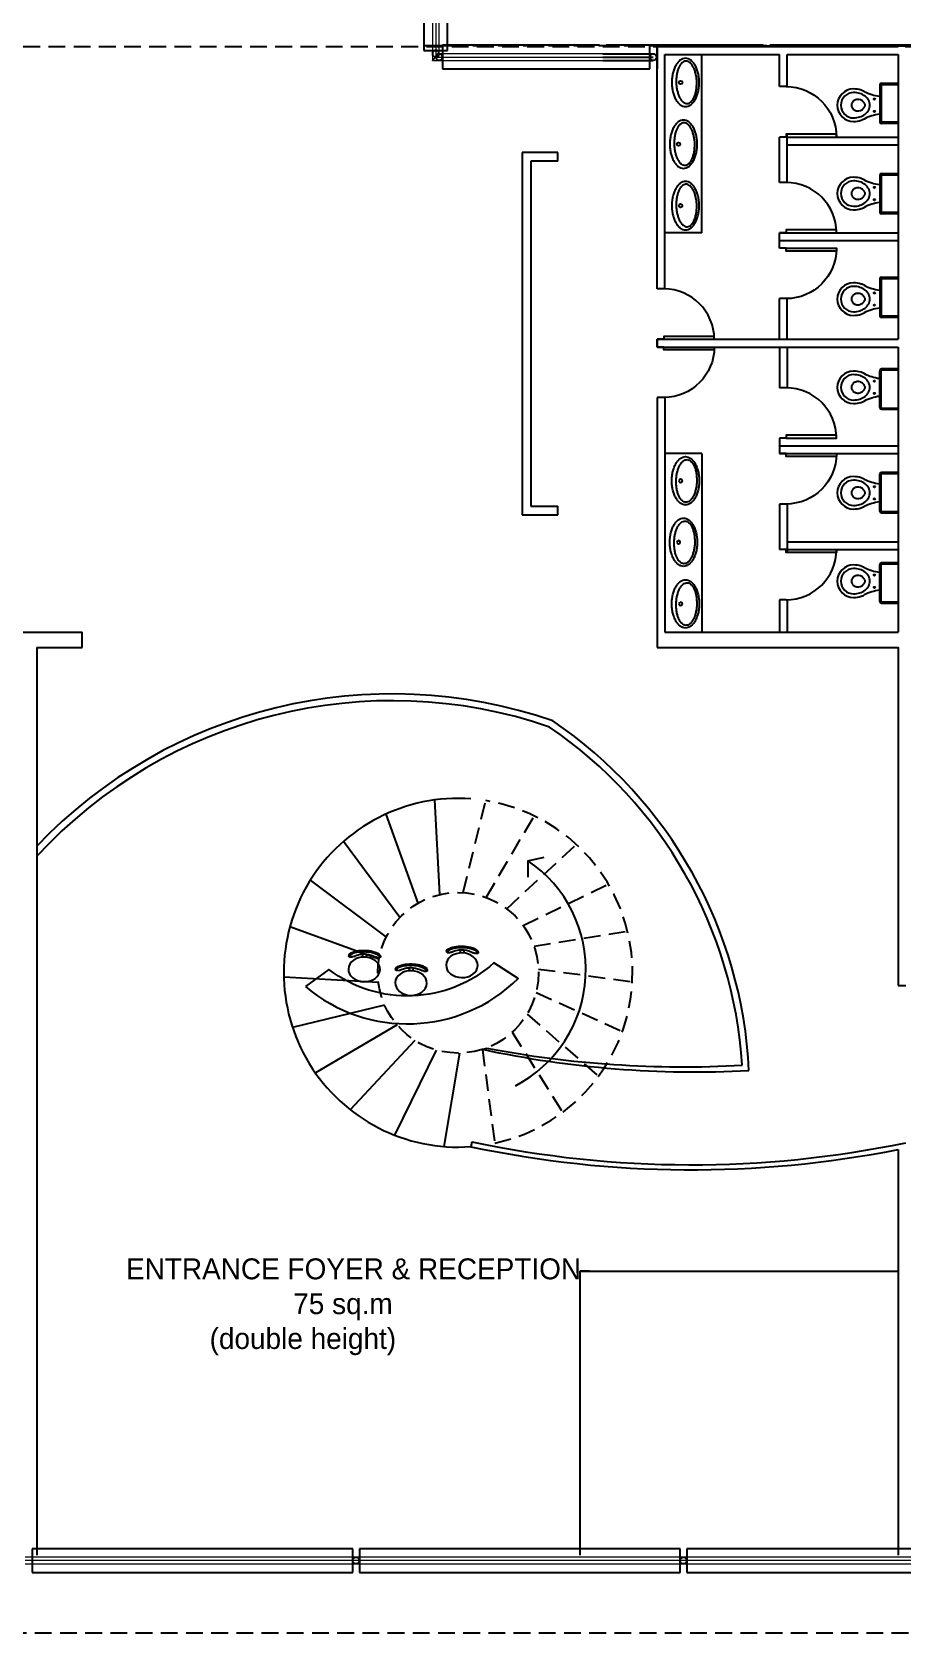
# Model space of a CAD drawing. Header units: metres. Extents: x 511.7 to 565.1, y 73.9 to 159.1.
# Drawn here: x 535.61 to 548.55, y 123.02 to 146.85 of the extents above; entities that cross this region are included whole.
import ezdxf

# ---------------------------------------------------------------- set-up
doc = ezdxf.new("R2010")
doc.units = ezdxf.units.M
doc.header["$MEASUREMENT"] = 0
doc.linetypes.add('DASHED2', pattern=[0.375, 0.25, -0.125])
doc.linetypes.add('HIDDEN', pattern=[0.375, 0.25, -0.125])
doc.layers.get('0').update_dxf_attribs({"lineweight": 25})
for name, color, linetype, lineweight in [('A-GLAZ-CWMG', 7, 'Continuous', 9), ('A-WALL', 7, 'Continuous', 9), ('walls', 255, 'Continuous', 25)]:
    doc.layers.add(name, color=color, linetype=linetype, lineweight=lineweight)
doc.layers.add('lift', color=41, linetype='Continuous')
doc.layers.add('MUEBLES', color=5, linetype='Continuous')
doc.styles.get("Standard").update_dxf_attribs({"font": 'arial.ttf'})

# ---------------------------------------------------------------- blocks, each defined once
blk = doc.blocks.new('*U8')
for p, q in [((0, 0), (0, 100)), ((750, 0), (750, 100))]:
    blk.add_line(p, q)
blk.add_lwpolyline([(0, 0), (0, -750), (43.75, -750), (43.75, 0)], close=True)
blk.add_arc((0, 0), 750, 270, 0)
blk = doc.blocks.new('A$C4801467F')
for points in [[(600, 170, 0.084597), (594, 203, 0.073538), (577, 235, 0.059122), (549, 264, 0.046991), (512, 290, 0.038418), (467, 311, 0.032863), (415, 327, 0.029585), (359, 337, 0.028068), (300, 340, 0.028068), (241, 337, 0.029585), (185, 327, 0.032863), (133, 311, 0.038418), (88, 290, 0.046991), (51, 264, 0.059122), (23, 235, 0.073538), (6, 203, 0.084597), (0, 170, 0.084597), (6, 137, 0.073538), (23, 105, 0.059122), (51, 76, 0.046991), (88, 50, 0.038418), (133, 29, 0.032863), (185, 13, 0.029585), (241, 3, 0.028068), (300, 0, 0.028068), (359, 3, 0.029585), (415, 13, 0.032863), (467, 29, 0.038418), (512, 50, 0.046991), (549, 76, 0.059122), (577, 105, 0.073538), (594, 137, 0.084597)], [(38, 151, 0.097963), (44, 126, 0.079718), (59, 103, 0.059072), (84, 81, 0.044019), (118, 63, 0.034462), (158, 48, 0.028691), (204, 37, 0.025428), (254, 32, 0.023953), (305, 30, 0.023953), (357, 34, 0.025428), (406, 43, 0.028691), (451, 56, 0.034462), (491, 73, 0.044019), (523, 93, 0.059072), (547, 116, 0.079718), (562, 140, 0.097963), (566, 165, 0.097963), (560, 190, 0.079718), (545, 213, 0.059072), (520, 235, 0.044019), (486, 253, 0.034462), (446, 268, 0.028691), (400, 279, 0.025428), (350, 284, 0.023953), (299, 286, 0.023953), (247, 282, 0.025428), (198, 273, 0.028691), (153, 260, 0.034462), (113, 243, 0.044019), (81, 223, 0.059072), (57, 200, 0.079718), (42, 176, 0.097963)]]:
    blk.add_lwpolyline(points, format="xyb", close=True)
blk.add_circle((300, 231), 21.6)
blk = doc.blocks.new('*U26')
for p, q in [((-750, 0), (-750, 100)), ((0, 0), (0, 100))]:
    blk.add_line(p, q)
blk.add_lwpolyline([(0, 0), (0, -750), (-43.75, -750), (-43.75, 0)], close=True)
blk.add_arc((0, 0), 750, 180, 270)
blk = doc.blocks.new('silla-4')
at = {"layer": 'MUEBLES', "linetype": 'ByBlock', "ltscale": 0.5}
for p, q in [((88.986, 40.918), (88.947, 40.917)), ((88.968, 41.09), (88.973, 41.09)), ((88.968, 41.074), (88.973, 41.074)), ((88.968, 41.074), (88.968, 41.074)), ((88.968, 41.074), (88.968, 41.074)), ((88.981, 41.082), (88.981, 41.082)), ((88.981, 41.082), (88.982, 41.048)), ((88.987, 40.871), (88.949, 40.87)), ((88.99, 40.741), (88.991, 40.706)), ((88.977, 40.698), (88.984, 40.698)), ((88.978, 40.714), (88.978, 40.714)), ((88.978, 40.714), (88.978, 40.714)), ((88.978, 40.714), (88.984, 40.714))]:
    blk.add_line(p, q, dxfattribs=at)
for centre, radius, start, end in [((88.973, 41.082), 0.00784, 1.5794, 91.5794), ((88.973, 41.082), 0.00784, 271.5794, 1.5794), ((88.943, 41.047), 0.0392, 332.1482, 1.5935), ((88.951, 40.74), 0.0392, 1.5794, 30.9339), ((88.984, 40.706), 0.00784, 1.5794, 88.1147), ((88.984, 40.706), 0.00784, 271.5, 1.5794)]:
    blk.add_arc(centre, radius, start, end, dxfattribs=at)
blk.add_ellipse((88.973, 40.894), major_axis=(-0.005, 0.196), ratio=0.359925, start_param=0, end_param=3.155989, dxfattribs=at)
blk.add_ellipse((89.139, 40.899), major_axis=(0.005, -0.196), ratio=0.780493, dxfattribs=at)
for points, knots in [([(88.968, 41.074), (88.965, 41.074), (88.96, 41.072), (88.947, 41.057), (88.94, 41.044), (88.92, 40.985), (88.915, 40.918), (88.926, 40.795), (88.945, 40.742), (88.969, 40.716), (88.975, 40.714), (88.978, 40.714)], [0, 0, 0, 0, 0.388453, 0.388453, 0.776906, 0.776906, 1.761796, 1.761796, 2.746687, 2.746687, 3.141593, 3.141593, 3.141593, 3.141593]), ([(88.977, 41.028), (88.953, 40.982), (88.943, 40.926), (88.952, 40.832), (88.965, 40.793), (88.985, 40.76)], [4.086072, 4.086072, 4.086072, 4.086072, 4.805728, 4.805728, 5.337853, 5.337853, 5.337853, 5.337853])]:
    blk.add_open_spline(points, degree=3, knots=knots, dxfattribs=at)
blk = doc.blocks.new('Circular Mullion - 50mm Radius-196102-_1_plinth')
at = {"layer": 'A-GLAZ-CWMG', "color": 253, "true_color": 0xaaaaaa}
for p, q in [((4310, 7075), (4310, 5134)), ((4360, 7075), (4360, 5184)), ((4410, 5234), (4410, 7075))]:
    blk.add_line(p, q, dxfattribs=at)
at = {"layer": 'A-GLAZ-CWMG', "color": 253, "true_color": 0xaaaaaa, "flags": 128}
for points in [[(4310, 5134), (4314, 5138), (4324, 5149), (4341, 5165), (4360, 5184)], [(4360, 5184), (4379, 5203), (4395, 5219), (4406, 5230), (4410, 5234)]]:
    blk.add_lwpolyline(points, dxfattribs=at)
blk = doc.blocks.new('Circular Mullion - 50mm Radius-196217-_1_plinth')
at = {"layer": 'A-GLAZ-CWMG', "lineweight": 25}
for start, end in [(0, 180), (180, 360)]:
    blk.add_arc((-50, 0), 50, start, end, dxfattribs=at)
blk = doc.blocks.new('Circular Mullion - 50mm Radius-218194-_1_plinth')
at = {"layer": 'A-GLAZ-CWMG', "lineweight": 25}
for start, end in [(360, 180), (180, 360)]:
    blk.add_arc((-50, 0), 50, start, end, dxfattribs=at)
blk = doc.blocks.new('Circular Mullion - 50mm Radius-196309-_1_plinth')
at = {"layer": 'A-GLAZ-CWMG', "color": 253, "true_color": 0xaaaaaa}
for p, q in [((4310, 5134), (6846, 5134)), ((4360, 5184), (6846, 5184)), ((6846, 5234), (4410, 5234))]:
    blk.add_line(p, q, dxfattribs=at)
at = {"layer": 'A-GLAZ-CWMG', "color": 253, "true_color": 0xaaaaaa, "flags": 128}
for points in [[(4360, 5184), (4341, 5165), (4324, 5149), (4314, 5138), (4310, 5134)], [(4410, 5234), (4406, 5230), (4395, 5219), (4379, 5203), (4360, 5184)]]:
    blk.add_lwpolyline(points, dxfattribs=at)
blk = doc.blocks.new('Circular Mullion - 50mm Radius-196095-_1_plinth')
at = {"layer": 'A-GLAZ-CWMG', "lineweight": 25}
for start, end in [(0, 180), (180, 360)]:
    blk.add_arc((0, 0), 50, start, end, dxfattribs=at)
blk = doc.blocks.new('Circular Mullion - 50mm Radius-196170-_1_plinth')
at = {"layer": 'A-GLAZ-CWMG', "color": 253, "true_color": 0xaaaaaa}
for p, q in [((3169, -17251), (-1752, -17251)), ((3169, -17301), (-1752, -17301)), ((-1752, -17351), (3169, -17351))]:
    blk.add_line(p, q, dxfattribs=at)
blk = doc.blocks.new('Circular Mullion - 50mm Radius-196178-_1_plinth')
at = {"layer": 'A-GLAZ-CWMG', "color": 253, "true_color": 0xaaaaaa}
for p, q in [((8041, -17251), (3169, -17251)), ((8041, -17301), (3169, -17301)), ((3169, -17351), (8041, -17351))]:
    blk.add_line(p, q, dxfattribs=at)
blk = doc.blocks.new('Circular Mullion - 50mm Radius-196183-_1_plinth')
at = {"layer": 'A-GLAZ-CWMG', "lineweight": 25}
for start, end in [(0, 180), (180, 360)]:
    blk.add_arc((0, 0), 50, start, end, dxfattribs=at)

msp = doc.modelspace()

# ---------------------------------------------------------------- hatches: boundary and pattern name
h = msp.add_hatch()
h.set_pattern_fill('ANGLE', color=256, scale=0.22)
h.set_pattern_definition([(0, (-147.6533, 48.98411), (0, 0.0605), [0.044, -0.0165]), (90, (-147.6533, 48.98411), (-0.0605, 4e-18), [0.044, -0.0165])])
h.paths.add_polyline_path([(561.945, 159.033), (561.495, 159.033), (561.495, 158.683), (561.945, 158.683)])
h.paths.add_polyline_path([(561.946, 154.475), (561.596, 154.475), (561.596, 154.025), (561.946, 154.025)])
h.paths.add_polyline_path([(560.151, 134.471), (559.801, 134.471), (559.801, 134.021), (560.151, 134.021), (560.151, 134.022)])
h.paths.add_polyline_path([(514.24, 124.273), (513.79, 124.273), (513.79, 123.923), (514.24, 123.923)])
h.paths.add_polyline_path([(513.946, 124.097, -1), (513.846, 124.097, -1)], flags=16)
h.paths.add_polyline_path([(514.03, 134.372), (513.794, 134.372), (513.794, 133.922), (514.03, 133.922)])
h.paths.add_polyline_path([(514.144, 134.372), (514.03, 134.372), (514.03, 133.922), (514.144, 133.922)])
h.paths.add_polyline_path([(520.178, 154.035), (519.944, 154.035), (519.944, 153.585), (520.178, 153.585)])
h.paths.add_polyline_path([(520.294, 154.035), (520.178, 154.035), (520.178, 153.585), (520.294, 153.585)])

# ---------------------------------------------------------------- linework, layer by layer
at = {"lineweight": 25, "ltscale": 0.25}
for p, q in [((541.841, 146.646), (541.454, 146.646)), ((544.91, 146.636), (548.496, 146.636)), ((545.025, 146.521), (546.729, 146.521)), ((545.575, 143.864), (545.575, 146.521)), ((546.729, 146.041), (546.729, 146.521)), ((546.844, 146.041), (546.844, 146.521)), ((546.844, 146.521), (548.496, 146.521)), ((546.729, 145.176), (546.729, 145.291)), ((546.729, 144.615), (546.729, 145.176)), ((546.844, 145.176), (546.844, 145.335)), ((546.844, 145.291), (548.496, 145.291)), ((546.844, 144.615), (546.844, 145.176)), ((546.844, 145.176), (548.496, 145.176)), ((546.729, 143.865), (548.496, 143.865)), ((546.729, 143.75), (548.496, 143.75)), ((546.729, 142.279), (546.729, 142.885)), ((546.844, 142.279), (546.844, 142.885)), ((546.729, 142.164), (546.729, 141.557)), ((546.844, 142.164), (546.844, 141.557)), ((546.729, 140.692), (548.496, 140.692)), ((545.575, 140.579), (545.575, 137.921)), ((546.729, 140.577), (548.496, 140.577)), ((546.729, 139.827), (546.729, 139.266)), ((546.844, 139.827), (546.844, 139.266)), ((546.729, 139.266), (546.729, 139.151)), ((546.844, 139.266), (546.844, 139.107)), ((546.844, 139.266), (548.496, 139.266)), ((546.844, 139.151), (548.496, 139.151)), ((546.729, 138.401), (546.729, 137.921)), ((546.844, 138.401), (546.844, 137.921)), ((530.691, 137.921), (536.351, 137.921)), ((545.025, 137.921), (548.496, 137.921)), ((545.025, 137.921), (546.729, 137.921)), ((546.844, 137.921), (548.496, 137.921)), ((535.676, 137.691), (535.676, 128.983)), ((535.676, 137.691), (536.351, 137.691)), ((535.676, 128.983), (535.676, 124.176)), ((543.757, 128.405), (543.757, 124.176)), ((543.757, 128.405), (548.496, 128.405)), ((548.496, 127.987), (548.496, 124.176))]:
    msp.add_line(p, q, dxfattribs=at)
for p, q in [((548.611, 146.638), (544.91, 146.646)), ((544.91, 143.029), (544.91, 146.636)), ((544.91, 144.828), (544.91, 146.636)), ((544.101, 146.531), (544.85, 146.531)), ((544.101, 146.481), (544.85, 146.481)), ((544.101, 146.431), (544.85, 146.431)), ((545.025, 143.448), (545.025, 146.521)), ((548.222, 146.066), (548.222, 145.517)), ((548.242, 146.066), (548.242, 145.517)), ((548.248, 146.092), (548.496, 146.092)), ((548.248, 146.072), (548.496, 146.072)), ((548.496, 145.51), (548.248, 145.51)), ((548.496, 145.491), (548.248, 145.491)), ((544.91, 144.828), (544.91, 145.291)), ((545.025, 143.029), (545.025, 145.335)), ((543.43, 145.06), (542.903, 145.06)), ((542.903, 145.06), (542.903, 139.667)), ((543.43, 144.931), (543.032, 144.931)), ((543.032, 144.931), (543.032, 139.796)), ((543.43, 144.931), (543.43, 145.06)), ((544.91, 143.029), (544.91, 144.693)), ((548.222, 144.72), (548.222, 144.171)), ((548.242, 144.72), (548.242, 144.171)), ((548.248, 144.746), (548.496, 144.746)), ((548.248, 144.726), (548.496, 144.726)), ((548.496, 144.165), (548.248, 144.165)), ((548.496, 144.145), (548.248, 144.145)), ((548.222, 143.179), (548.222, 142.631)), ((548.242, 143.179), (548.242, 142.631)), ((548.248, 143.206), (548.496, 143.206)), ((548.248, 143.186), (548.496, 143.186)), ((548.496, 142.624), (548.248, 142.624)), ((548.496, 142.604), (548.248, 142.604)), ((544.91, 142.279), (548.496, 142.279)), ((544.91, 142.279), (548.496, 142.279)), ((544.91, 142.164), (544.91, 142.279)), ((544.91, 142.279), (544.91, 142.164)), ((544.91, 142.164), (548.496, 142.164)), ((544.91, 142.164), (548.496, 142.164)), ((548.496, 141.838), (548.248, 141.838)), ((548.496, 141.818), (548.248, 141.818)), ((548.222, 141.263), (548.222, 141.812)), ((548.242, 141.263), (548.242, 141.812)), ((544.91, 141.414), (544.91, 139.291)), ((544.91, 141.414), (544.91, 137.921)), ((545.025, 141.414), (545.025, 139.107)), ((548.248, 141.256), (548.496, 141.256)), ((548.248, 141.237), (548.496, 141.237)), ((545.025, 140.994), (545.025, 137.921)), ((548.222, 139.722), (548.222, 140.271)), ((548.242, 139.722), (548.242, 140.271)), ((548.496, 140.297), (548.248, 140.297)), ((548.496, 140.278), (548.248, 140.278)), ((543.032, 139.796), (543.43, 139.796)), ((543.43, 139.667), (543.43, 139.796)), ((548.248, 139.716), (548.496, 139.716)), ((548.248, 139.696), (548.496, 139.696)), ((542.903, 139.667), (543.43, 139.667)), ((544.91, 139.151), (544.91, 137.691)), ((548.222, 138.377), (548.222, 138.925)), ((548.242, 138.377), (548.242, 138.925)), ((548.496, 138.952), (548.248, 138.952)), ((548.496, 138.932), (548.248, 138.932)), ((548.248, 138.37), (548.496, 138.37)), ((548.248, 138.35), (548.496, 138.35)), ((536.351, 137.691), (536.351, 137.921)), ((542.987, 134.516), (543.228, 134.571)), ((542.987, 134.516), (542.987, 134.27)), ((548.496, 132.661), (548.611, 132.661)), ((542.31, 131.708), (542.369, 131.728)), ((542.152, 130.332), (542.137, 130.259)), ((543.902, 128.405), (543.757, 128.405)), ((543.757, 128.305), (543.757, 128.305))]:
    msp.add_line(p, q)
at = {"color": 1}
for p, q in [((541.677, 134.013), (541.603, 135.422)), ((541.352, 133.885), (540.876, 135.212)), ((541.079, 133.669), (540.24, 134.802)), ((540.879, 133.383), (539.749, 134.226)), ((540.77, 133.052), (539.445, 133.533)), ((540.762, 132.703), (539.354, 132.782)), ((540.854, 132.367), (539.483, 132.036)), ((541.04, 132.071), (539.823, 131.359)), ((541.303, 131.842), (540.343, 130.809)), ((541.62, 131.698), (540.999, 130.432)), ((541.966, 131.652), (541.736, 130.261))]:
    msp.add_line(p, q, dxfattribs=at)
at = {"color": 1, "linetype": 'HIDDEN'}
for p, q in [((542.024, 134.042), (542.36, 135.412)), ((542.365, 133.97), (543.082, 135.185)), ((542.671, 133.802), (543.708, 134.759)), ((542.916, 133.554), (544.184, 134.17)), ((543.078, 133.245), (544.47, 133.47)), ((543.144, 132.903), (544.542, 132.716)), ((543.109, 132.556), (544.394, 131.974)), ((542.975, 132.233), (544.037, 131.306)), ((542.754, 131.964), (543.504, 130.769)), ((542.31, 131.708), (542.492, 130.31))]:
    msp.add_line(p, q, dxfattribs=at)
at = {"color": 1, "linetype": 'DASHED2', "transparency": 33554572}
for points in [[(511.682, 146.746), (511.792, 155.946), (511.73, 159.067), (561.937, 159.021), (561.918, 146.646), (541.684, 146.646), (541.684, 146.646)], [(535.102, 146.638), (561.889, 146.635), (561.774, 123.019), (535.446, 123.019)]]:
    msp.add_lwpolyline(points, dxfattribs=at)
at = {"lineweight": 25, "ltscale": 0.25}
for points in [[(544.91, 137.691), (548.496, 137.691), (548.496, 132.661)], [(548.496, 130.218), (548.496, 128.405)]]:
    msp.add_lwpolyline(points, dxfattribs=at)
for points in [[(546.276, 131.394, 0.236233), (543.355, 136.599, 0.293825), (535.676, 134.732, 0.293825)], [(546.174, 131.473, 0.231525), (543.309, 136.507, 0.297398), (535.676, 134.582)]]:
    msp.add_lwpolyline(points, format="xyb")
msp.add_lwpolyline([(539.675, 132.645, 0.388417), (542.843, 132.764), (542.481, 132.994, -0.359089), (540.024, 132.898)], format="xyb", close=True)
for centre in [(548.144, 145.856), (548.144, 145.673), (548.144, 144.54), (548.144, 144.357), (548.144, 142.97), (548.144, 142.787), (548.144, 141.656), (548.144, 141.473), (548.144, 140.085), (548.144, 139.902), (548.144, 138.769), (548.144, 138.586)]:
    msp.add_circle(centre, 0.0098)
at = {"color": 1, "linetype": 'HIDDEN'}
msp.add_circle((541.949, 132.849), 1.196, dxfattribs=at)
for centre, radius, start, end in [((547.833, 145.764), 0.242, 90, 270), ((547.833, 145.764), 0.189, 90, 270), ((547.833, 145.646), 0.36, 72.0138, 90), ((547.833, 145.646), 0.307, 72.0138, 90), ((547.852, 145.704), 0.247, 51.9112, 72.0138), ((547.852, 145.704), 0.299, 62.4348, 72.0138), ((548.292, 146.549), 0.653, 242.4348, 263.8196), ((547.881, 145.741), 0.2, 27.8555, 51.9112), ((548.248, 146.066), 0.0261, 90, 180), ((548.248, 146.066), 0.00653, 90, 180), ((547.873, 145.764), 0.0728, 167.4263, 180), ((547.873, 145.764), 0.0728, 180, 192.5737), ((547.877, 145.764), 0.0767, 155.1777, 167.4263), ((547.877, 145.765), 0.0767, 192.5737, 204.8223), ((547.883, 145.761), 0.0838, 143.1382, 155.1777), ((547.883, 145.768), 0.0838, 204.8223, 216.8618), ((547.885, 145.759), 0.0863, 131.2726, 143.1382), ((547.885, 145.77), 0.0863, 216.8618, 228.7274), ((547.894, 145.749), 0.0995, 120.7501, 131.2726), ((547.894, 145.78), 0.0995, 228.7274, 239.2499), ((547.894, 145.749), 0.0999, 110.2468, 120.7501), ((547.894, 145.78), 0.0999, 239.2499, 249.7532), ((547.898, 145.74), 0.11, 100.0382, 110.2468), ((547.898, 145.789), 0.11, 249.7532, 259.9618), ((547.898, 145.736), 0.114, 90, 100.0382), ((547.898, 145.793), 0.114, 259.9618, 270), ((547.898, 145.732), 0.118, 79.9618, 90), ((547.898, 145.797), 0.118, 270, 280.0382), ((547.902, 145.751), 0.0984, 68.9846, 79.9618), ((547.902, 145.778), 0.0984, 280.0382, 291.0154), ((547.852, 145.825), 0.247, 287.9862, 308.0888), ((547.887, 145.713), 0.139, 59.2499, 68.9846), ((547.887, 145.816), 0.139, 291.0154, 300.7501), ((547.937, 145.796), 0.042, 41.4694, 59.2499), ((547.937, 145.733), 0.042, 300.7501, 318.5306), ((547.687, 145.575), 0.376, 40.0525, 41.4694), ((547.687, 145.954), 0.376, 318.5306, 319.9475), ((547.077, 145.062), 1.173, 39.2504, 40.0525), ((547.077, 146.467), 1.173, 319.9475, 320.7496), ((547.601, 145.491), 0.496, 37.7301, 39.2504), ((547.601, 146.038), 0.496, 320.7496, 322.2699), ((548.292, 144.98), 0.653, 96.1804, 117.5652), ((547.608, 145.496), 0.487, 36.1964, 37.7301), ((547.608, 146.033), 0.487, 322.2699, 323.8036), ((547.975, 145.764), 0.0324, 360, 36.1964), ((547.975, 145.764), 0.0324, 323.8036, 0), ((547.881, 145.788), 0.2, 308.0888, 332.1445), ((547.925, 145.764), 0.15, 360, 27.8555), ((547.925, 145.764), 0.15, 332.1445, 0), ((547.833, 145.883), 0.307, 270, 287.9862), ((547.833, 145.883), 0.36, 270, 287.9862), ((547.852, 145.825), 0.299, 287.9862, 297.5652), ((548.248, 145.517), 0.0261, 180, 270), ((548.248, 145.517), 0.00653, 180, 270), ((547.833, 144.449), 0.242, 90, 270), ((547.833, 144.331), 0.36, 72.0138, 90), ((548.248, 144.72), 0.0261, 90, 180), ((548.248, 144.72), 0.00653, 90, 180), ((547.833, 144.449), 0.189, 90, 270), ((547.873, 144.449), 0.0728, 167.4263, 180), ((547.873, 144.449), 0.0728, 180, 192.5737), ((547.877, 144.448), 0.0767, 155.1777, 167.4263), ((547.883, 144.445), 0.0838, 143.1382, 155.1777), ((547.885, 144.444), 0.0863, 131.2726, 143.1382), ((547.894, 144.434), 0.0995, 120.7501, 131.2726), ((547.833, 144.331), 0.307, 72.0138, 90), ((547.894, 144.433), 0.0999, 110.2468, 120.7501), ((547.898, 144.424), 0.11, 100.0382, 110.2468), ((547.898, 144.42), 0.114, 90, 100.0382), ((547.898, 144.416), 0.118, 79.9618, 90), ((547.902, 144.435), 0.0984, 68.9846, 79.9618), ((547.852, 144.389), 0.247, 51.9112, 72.0138), ((547.887, 144.397), 0.139, 59.2499, 68.9846), ((547.852, 144.389), 0.299, 62.4348, 72.0138), ((547.937, 144.481), 0.042, 41.4694, 59.2499), ((547.687, 144.259), 0.376, 40.0525, 41.4694), ((547.077, 143.747), 1.173, 39.2504, 40.0525), ((547.601, 144.175), 0.496, 37.7301, 39.2504), ((548.292, 145.233), 0.653, 242.4348, 263.8196), ((547.608, 144.18), 0.487, 36.1964, 37.7301), ((547.975, 144.449), 0.0324, 360, 36.1964), ((547.975, 144.449), 0.0324, 323.8036, 0), ((547.881, 144.425), 0.2, 27.8555, 51.9112), ((547.925, 144.449), 0.15, 360, 27.8555), ((547.925, 144.449), 0.15, 332.1445, 0), ((547.877, 144.45), 0.0767, 192.5737, 204.8223), ((547.883, 144.453), 0.0838, 204.8223, 216.8618), ((547.885, 144.454), 0.0863, 216.8618, 228.7274), ((547.894, 144.464), 0.0995, 228.7274, 239.2499), ((547.833, 144.567), 0.307, 270, 287.9862), ((547.833, 144.567), 0.36, 270, 287.9862), ((547.894, 144.464), 0.0999, 239.2499, 249.7532), ((547.898, 144.474), 0.11, 249.7532, 259.9618), ((547.898, 144.477), 0.114, 259.9618, 270), ((547.898, 144.481), 0.118, 270, 280.0382), ((547.902, 144.463), 0.0984, 280.0382, 291.0154), ((547.852, 144.509), 0.247, 287.9862, 308.0888), ((547.887, 144.501), 0.139, 291.0154, 300.7501), ((547.852, 144.509), 0.299, 287.9862, 297.5652), ((547.937, 144.417), 0.042, 300.7501, 318.5306), ((547.687, 144.638), 0.376, 318.5306, 319.9475), ((547.077, 145.151), 1.173, 319.9475, 320.7496), ((547.601, 144.723), 0.496, 320.7496, 322.2699), ((548.292, 143.665), 0.653, 96.1804, 117.5652), ((547.608, 144.717), 0.487, 322.2699, 323.8036), ((547.881, 144.472), 0.2, 308.0888, 332.1445), ((548.248, 144.171), 0.0261, 180, 270), ((548.248, 144.171), 0.00653, 180, 270), ((547.833, 142.878), 0.242, 90, 270), ((547.833, 142.878), 0.189, 90, 270), ((547.833, 142.76), 0.36, 72.0138, 90), ((547.833, 142.76), 0.307, 72.0138, 90), ((547.852, 142.818), 0.247, 51.9112, 72.0138), ((547.852, 142.818), 0.299, 62.4348, 72.0138), ((548.292, 143.662), 0.653, 242.4348, 263.8196), ((547.881, 142.855), 0.2, 27.8555, 51.9112), ((548.248, 143.179), 0.0261, 90, 180), ((548.248, 143.179), 0.00653, 90, 180), ((547.873, 142.878), 0.0728, 167.4263, 180), ((547.873, 142.878), 0.0728, 180, 192.5737), ((547.877, 142.877), 0.0767, 155.1777, 167.4263), ((547.877, 142.879), 0.0767, 192.5737, 204.8223), ((547.883, 142.874), 0.0838, 143.1382, 155.1777), ((547.883, 142.882), 0.0838, 204.8223, 216.8618), ((547.885, 142.873), 0.0863, 131.2726, 143.1382), ((547.885, 142.883), 0.0863, 216.8618, 228.7274), ((547.894, 142.863), 0.0995, 120.7501, 131.2726), ((547.894, 142.893), 0.0995, 228.7274, 239.2499), ((547.894, 142.863), 0.0999, 110.2468, 120.7501), ((547.894, 142.894), 0.0999, 239.2499, 249.7532), ((547.898, 142.853), 0.11, 100.0382, 110.2468), ((547.898, 142.903), 0.11, 249.7532, 259.9618), ((547.898, 142.85), 0.114, 90, 100.0382), ((547.898, 142.907), 0.114, 259.9618, 270), ((547.898, 142.845), 0.118, 79.9618, 90), ((547.898, 142.911), 0.118, 270, 280.0382), ((547.902, 142.864), 0.0984, 68.9846, 79.9618), ((547.902, 142.892), 0.0984, 280.0382, 291.0154), ((547.887, 142.826), 0.139, 59.2499, 68.9846), ((547.887, 142.93), 0.139, 291.0154, 300.7501), ((547.937, 142.91), 0.042, 41.4694, 59.2499), ((547.937, 142.846), 0.042, 300.7501, 318.5306), ((547.687, 142.689), 0.376, 40.0525, 41.4694), ((547.687, 143.067), 0.376, 318.5306, 319.9475), ((547.077, 142.176), 1.173, 39.2504, 40.0525), ((547.077, 143.58), 1.173, 319.9475, 320.7496), ((547.601, 142.604), 0.496, 37.7301, 39.2504), ((547.601, 143.152), 0.496, 320.7496, 322.2699), ((547.608, 142.61), 0.487, 36.1964, 37.7301), ((547.608, 143.147), 0.487, 322.2699, 323.8036), ((547.975, 142.878), 0.0324, 360, 36.1964), ((547.975, 142.878), 0.0324, 323.8036, 0), ((547.881, 142.902), 0.2, 308.0888, 332.1445), ((547.925, 142.878), 0.15, 360, 27.8555), ((547.925, 142.878), 0.15, 332.1445, 0), ((547.833, 142.996), 0.307, 270, 287.9862), ((547.833, 142.996), 0.36, 270, 287.9862), ((547.852, 142.938), 0.247, 287.9862, 308.0888), ((547.852, 142.938), 0.299, 287.9862, 297.5652), ((548.292, 142.094), 0.653, 96.1804, 117.5652), ((548.248, 142.631), 0.0261, 180, 270), ((548.248, 142.631), 0.00653, 180, 270), ((548.248, 141.812), 0.0261, 90, 180), ((548.248, 141.812), 0.00653, 90, 180), ((547.833, 141.564), 0.242, 90, 270), ((547.833, 141.564), 0.189, 90, 270), ((547.873, 141.564), 0.0728, 167.4263, 180), ((547.877, 141.563), 0.0767, 155.1777, 167.4263), ((547.883, 141.56), 0.0838, 143.1382, 155.1777), ((547.885, 141.559), 0.0863, 131.2726, 143.1382), ((547.894, 141.549), 0.0995, 120.7501, 131.2726), ((547.833, 141.446), 0.36, 72.0138, 90), ((547.833, 141.446), 0.307, 72.0138, 90), ((547.894, 141.549), 0.0999, 110.2468, 120.7501), ((547.898, 141.539), 0.11, 100.0382, 110.2468), ((547.898, 141.536), 0.114, 90, 100.0382), ((547.898, 141.532), 0.118, 79.9618, 90), ((547.902, 141.55), 0.0984, 68.9846, 79.9618), ((547.852, 141.504), 0.247, 51.9112, 72.0138), ((547.887, 141.512), 0.139, 59.2499, 68.9846), ((547.852, 141.504), 0.299, 62.4348, 72.0138), ((547.937, 141.596), 0.042, 41.4694, 59.2499), ((547.687, 141.375), 0.376, 40.0525, 41.4694), ((547.077, 140.862), 1.173, 39.2504, 40.0525), ((547.601, 141.291), 0.496, 37.7301, 39.2504), ((548.292, 142.348), 0.653, 242.4348, 263.8196), ((547.608, 141.296), 0.487, 36.1964, 37.7301), ((547.975, 141.564), 0.0324, 360, 36.1964), ((547.881, 141.541), 0.2, 27.8555, 51.9112), ((547.925, 141.564), 0.15, 360, 27.8555), ((547.873, 141.564), 0.0728, 180, 192.5737), ((547.877, 141.565), 0.0767, 192.5737, 204.8223), ((547.883, 141.568), 0.0838, 204.8223, 216.8618), ((547.885, 141.57), 0.0863, 216.8618, 228.7274), ((547.894, 141.579), 0.0995, 228.7274, 239.2499), ((547.833, 141.682), 0.307, 270, 287.9862), ((547.833, 141.682), 0.36, 270, 287.9862), ((547.894, 141.58), 0.0999, 239.2499, 249.7532), ((547.898, 141.589), 0.11, 249.7532, 259.9618), ((547.898, 141.593), 0.114, 259.9618, 270), ((547.898, 141.597), 0.118, 270, 280.0382), ((547.902, 141.578), 0.0984, 280.0382, 291.0154), ((547.852, 141.624), 0.247, 287.9862, 308.0888), ((547.887, 141.616), 0.139, 291.0154, 300.7501), ((547.852, 141.624), 0.299, 287.9862, 297.5652), ((547.937, 141.533), 0.042, 300.7501, 318.5306), ((547.687, 141.754), 0.376, 318.5306, 319.9475), ((547.077, 142.266), 1.173, 319.9475, 320.7496), ((547.601, 141.838), 0.496, 320.7496, 322.2699), ((548.292, 140.78), 0.653, 96.1804, 117.5652), ((547.608, 141.833), 0.487, 322.2699, 323.8036), ((547.975, 141.564), 0.0324, 323.8036, 0), ((547.881, 141.588), 0.2, 308.0888, 332.1445), ((547.925, 141.564), 0.15, 332.1445, 0), ((548.248, 141.263), 0.0261, 180, 270), ((548.248, 141.263), 0.00653, 180, 270), ((547.833, 139.994), 0.242, 90, 270), ((547.833, 139.994), 0.189, 90, 270), ((547.833, 139.875), 0.36, 72.0138, 90), ((547.833, 139.875), 0.307, 72.0138, 90), ((547.852, 139.933), 0.247, 51.9112, 72.0138), ((547.852, 139.933), 0.299, 62.4348, 72.0138), ((548.292, 140.778), 0.653, 242.4348, 263.8196), ((548.248, 140.271), 0.0261, 90, 180), ((548.248, 140.271), 0.00653, 90, 180), ((547.873, 139.994), 0.0728, 167.4263, 180), ((547.873, 139.994), 0.0728, 180, 192.5737), ((547.877, 139.993), 0.0767, 155.1777, 167.4263), ((547.877, 139.994), 0.0767, 192.5737, 204.8223), ((547.883, 139.99), 0.0838, 143.1382, 155.1777), ((547.883, 139.997), 0.0838, 204.8223, 216.8618), ((547.885, 139.988), 0.0863, 131.2726, 143.1382), ((547.885, 139.999), 0.0863, 216.8618, 228.7274), ((547.894, 139.978), 0.0995, 120.7501, 131.2726), ((547.894, 140.009), 0.0995, 228.7274, 239.2499), ((547.894, 139.978), 0.0999, 110.2468, 120.7501), ((547.894, 140.009), 0.0999, 239.2499, 249.7532), ((547.898, 139.969), 0.11, 100.0382, 110.2468), ((547.898, 140.018), 0.11, 249.7532, 259.9618), ((547.898, 139.965), 0.114, 90, 100.0382), ((547.898, 140.022), 0.114, 259.9618, 270), ((547.898, 139.961), 0.118, 79.9618, 90), ((547.898, 140.026), 0.118, 270, 280.0382), ((547.902, 139.98), 0.0984, 68.9846, 79.9618), ((547.902, 140.007), 0.0984, 280.0382, 291.0154), ((547.887, 139.942), 0.139, 59.2499, 68.9846), ((547.887, 140.045), 0.139, 291.0154, 300.7501), ((547.937, 140.025), 0.042, 41.4694, 59.2499), ((547.937, 139.962), 0.042, 300.7501, 318.5306), ((547.687, 139.804), 0.376, 40.0525, 41.4694), ((547.687, 140.183), 0.376, 318.5306, 319.9475), ((547.077, 139.291), 1.173, 39.2504, 40.0525), ((547.077, 140.696), 1.173, 319.9475, 320.7496), ((547.601, 139.72), 0.496, 37.7301, 39.2504), ((547.601, 140.267), 0.496, 320.7496, 322.2699), ((547.608, 139.725), 0.487, 36.1964, 37.7301), ((547.608, 140.262), 0.487, 322.2699, 323.8036), ((547.975, 139.994), 0.0324, 360, 36.1964), ((547.975, 139.994), 0.0324, 323.8036, 0), ((547.881, 139.97), 0.2, 27.8555, 51.9112), ((547.881, 140.017), 0.2, 308.0888, 332.1445), ((547.925, 139.994), 0.15, 360, 27.8555), ((547.925, 139.994), 0.15, 332.1445, 0), ((547.833, 140.112), 0.307, 270, 287.9862), ((547.833, 140.112), 0.36, 270, 287.9862), ((547.852, 140.054), 0.247, 287.9862, 308.0888), ((547.852, 140.054), 0.299, 287.9862, 297.5652), ((548.292, 139.209), 0.653, 96.1804, 117.5652), ((548.248, 139.722), 0.0261, 180, 270), ((548.248, 139.722), 0.00653, 180, 270), ((547.833, 138.678), 0.242, 90, 270), ((547.833, 138.678), 0.189, 90, 270), ((547.883, 138.674), 0.0838, 143.1382, 155.1777), ((547.885, 138.673), 0.0863, 131.2726, 143.1382), ((547.894, 138.663), 0.0995, 120.7501, 131.2726), ((547.833, 138.56), 0.36, 72.0138, 90), ((547.833, 138.56), 0.307, 72.0138, 90), ((547.894, 138.662), 0.0999, 110.2468, 120.7501), ((547.898, 138.653), 0.11, 100.0382, 110.2468), ((547.898, 138.649), 0.114, 90, 100.0382), ((547.898, 138.645), 0.118, 79.9618, 90), ((547.902, 138.664), 0.0984, 68.9846, 79.9618), ((547.852, 138.618), 0.247, 51.9112, 72.0138), ((547.887, 138.626), 0.139, 59.2499, 68.9846), ((547.852, 138.618), 0.299, 62.4348, 72.0138), ((547.937, 138.71), 0.042, 41.4694, 59.2499), ((547.687, 138.488), 0.376, 40.0525, 41.4694), ((547.077, 137.976), 1.173, 39.2504, 40.0525), ((548.292, 139.462), 0.653, 242.4348, 263.8196), ((547.881, 138.654), 0.2, 27.8555, 51.9112), ((547.925, 138.678), 0.15, 360, 27.8555), ((548.248, 138.925), 0.0261, 90, 180), ((548.248, 138.925), 0.00653, 90, 180), ((547.873, 138.678), 0.0728, 167.4263, 180), ((547.873, 138.678), 0.0728, 180, 192.5737), ((547.877, 138.677), 0.0767, 155.1777, 167.4263), ((547.877, 138.679), 0.0767, 192.5737, 204.8223), ((547.883, 138.682), 0.0838, 204.8223, 216.8618), ((547.885, 138.683), 0.0863, 216.8618, 228.7274), ((547.894, 138.693), 0.0995, 228.7274, 239.2499), ((547.833, 138.796), 0.307, 270, 287.9862), ((547.894, 138.693), 0.0999, 239.2499, 249.7532), ((547.898, 138.703), 0.11, 249.7532, 259.9618), ((547.898, 138.706), 0.114, 259.9618, 270), ((547.898, 138.711), 0.118, 270, 280.0382), ((547.902, 138.692), 0.0984, 280.0382, 291.0154), ((547.852, 138.738), 0.247, 287.9862, 308.0888), ((547.887, 138.73), 0.139, 291.0154, 300.7501), ((547.937, 138.646), 0.042, 300.7501, 318.5306), ((547.687, 138.867), 0.376, 318.5306, 319.9475), ((547.077, 139.38), 1.173, 319.9475, 320.7496), ((547.601, 138.404), 0.496, 37.7301, 39.2504), ((547.601, 138.952), 0.496, 320.7496, 322.2699), ((548.292, 137.894), 0.653, 96.1804, 117.5652), ((547.608, 138.409), 0.487, 36.1964, 37.7301), ((547.608, 138.946), 0.487, 322.2699, 323.8036), ((547.975, 138.678), 0.0324, 360, 36.1964), ((547.975, 138.678), 0.0324, 323.8036, 0), ((547.881, 138.701), 0.2, 308.0888, 332.1445), ((547.925, 138.678), 0.15, 332.1445, 0), ((547.833, 138.796), 0.36, 270, 287.9862), ((547.852, 138.738), 0.299, 287.9862, 297.5652), ((548.248, 138.377), 0.0261, 180, 270), ((548.248, 138.377), 0.00653, 180, 270), ((541.894, 132.896), 1.955, 297.625, 55.9911), ((545.466, 146.33), 14.958, 257.823, 273.1073), ((545.306, 147.012), 15.564, 259.1209, 273.1967), ((545.417, 145.723), 15.808, 258.022, 281.228), ((545.417, 145.723), 15.733, 258.022, 281.7096)]:
    msp.add_arc(centre, radius, start, end)
at = {"color": 1}
msp.add_arc((541.949, 132.849), 2.596, 85.861, 274.1429, dxfattribs=at)
at = {"color": 1, "linetype": 'HIDDEN'}
msp.add_arc((541.949, 132.849), 2.596, 282.1031, 80.8955, dxfattribs=at)
at = {"layer": 'A-WALL', "lineweight": 25}
for p, q in [((541.439, 148.322), (541.439, 146.581)), ((541.791, 146.581), (541.791, 148.322)), ((544.051, 146.657), (541.715, 146.657)), ((541.715, 146.657), (541.715, 146.305)), ((546.487, 146.657), (544.151, 146.657)), ((544.801, 146.305), (544.801, 146.657)), ((544.91, 146.657), (544.91, 146.305)), ((548.923, 146.657), (546.587, 146.657)), ((541.439, 146.581), (541.791, 146.581)), ((541.715, 146.305), (544.801, 146.305)), ((540.379, 124.273), (535.607, 124.273)), ((535.607, 124.273), (535.607, 123.921)), ((540.379, 123.921), (540.379, 124.273)), ((545.25, 124.273), (540.479, 124.273)), ((540.479, 124.273), (540.479, 123.921)), ((545.25, 123.921), (545.25, 124.273)), ((550.122, 124.273), (545.35, 124.273)), ((545.35, 124.273), (545.35, 123.921)), ((535.607, 123.921), (540.379, 123.921)), ((540.479, 123.921), (545.25, 123.921)), ((545.35, 123.921), (550.122, 123.921))]:
    msp.add_line(p, q, dxfattribs=at)
at = {"layer": 'walls', "lineweight": 25, "ltscale": 0.25}
for p, q in [((548.496, 146.521), (548.496, 142.279)), ((546.729, 143.635), (546.729, 143.865)), ((548.496, 142.705), (548.496, 142.279)), ((548.496, 142.164), (548.496, 137.921)), ((546.729, 140.807), (546.729, 140.577)), ((548.496, 137.691), (548.496, 133.645)), ((548.496, 134.092), (548.496, 133.645)), ((548.496, 130.218), (548.496, 128.405)), ((548.496, 128.405), (548.496, 127.987))]:
    msp.add_line(p, q, dxfattribs=at)
at = {"layer": 'walls', "lineweight": 25}
for p, q in [((545.575, 143.864), (545.025, 143.864)), ((545.575, 140.579), (545.025, 140.579))]:
    msp.add_line(p, q, dxfattribs=at)

# ---------------------------------------------------------------- block references
for name, p, xscale, yscale, zscale, rotation in [('A$C4801467F', (545.536, 145.743), 0.0011999999999716799, 0.0011999999999716799, 0.0011999999999716799, 90), ('A$C4801467F', (545.506, 144.824), 0.0011999999999716799, 0.0011999999999716799, 0.0011999999999716799, 90), ('A$C4801467F', (545.536, 143.909), 0.0011999999999716799, 0.0011999999999716799, 0.0011999999999716799, 90), ('*U8', (545.01, 142.279), 0.001, 0.001, 0.001, 90), ('*U8', (545.01, 142.164), -0.001, 0.001, 0.001, 90), ('A$C4801467F', (545.536, 140.533), -0.0011999999999716799, 0.0011999999999716799, 0.0011999999999716799, 90), ('A$C4801467F', (545.506, 139.618), -0.0011999999999716799, 0.0011999999999716799, 0.0011999999999716799, 90), ('A$C4801467F', (545.536, 138.7), -0.0011999999999716799, 0.0011999999999716799, 0.0011999999999716799, 90), ('silla-4', (591.083, 239.927), -1.2000000000000002, 1.2000000000000002, 1.2000000000000002, 90.00000000083374), ('silla-4', (589.629, 239.865), -1.2000000000000002, 1.2000000000000002, 1.2000000000000002, 90.00000000083374), ('silla-4', (590.326, 239.662), -1.2000000000000002, 1.2000000000000002, 1.2000000000000002, 90.00000000083374)]:
    msp.add_blockref(name, p, dxfattribs=dict(xscale=xscale, yscale=yscale, zscale=zscale, rotation=rotation))
at = {"layer": 'A-GLAZ-CWMG', "color": 253, "true_color": 0xaaaaaa, "xscale": 0.001, "yscale": 0.001, "zscale": 0.001}
for name, p in [('Circular Mullion - 50mm Radius-196102-_1_plinth', (537.255, 141.297)), ('Circular Mullion - 50mm Radius-196309-_1_plinth', (537.255, 141.297)), ('Circular Mullion - 50mm Radius-196170-_1_plinth', (537.259, 141.398)), ('Circular Mullion - 50mm Radius-196178-_1_plinth', (537.259, 141.398)), ('Circular Mullion - 50mm Radius-196178-_1_plinth', (542.131, 141.398))]:
    msp.add_blockref(name, p, dxfattribs=at)
at = {"layer": 'A-GLAZ-CWMG', "xscale": 0.001, "yscale": 0.001, "zscale": 0.001, "rotation": 269.9999999999999}
msp.add_blockref('Circular Mullion - 50mm Radius-218194-_1_plinth', (541.615, 146.481), dxfattribs=at)
at = {"layer": 'A-GLAZ-CWMG', "extrusion": (0, 0, -1), "xscale": 0.001, "yscale": 0.001, "zscale": 0.001}
for name, p in [('Circular Mullion - 50mm Radius-196217-_1_plinth', (-541.615, 146.481)), ('Circular Mullion - 50mm Radius-196217-_1_plinth', (-541.615, 146.481)), ('Circular Mullion - 50mm Radius-196095-_1_plinth', (-544.85, 146.481))]:
    msp.add_blockref(name, p, dxfattribs=at)
at = {"layer": 'A-GLAZ-CWMG', "extrusion": (0, 0, -1), "xscale": 0.001, "yscale": 0.001, "zscale": 0.001, "rotation": 180}
for p in [(-540.429, 124.097), (-545.3, 124.097)]:
    msp.add_blockref('Circular Mullion - 50mm Radius-196183-_1_plinth', p, dxfattribs=at)
at = {"layer": 'lift', "yscale": 0.001, "zscale": 0.001}
for name, p, xscale, rotation in [('*U26', (546.829, 145.291), -0.001, 90.00000000000009), ('*U8', (546.829, 143.865), 0.001, 90), ('*U8', (546.829, 143.635), -0.001, 90.00000000000009), ('*U8', (546.829, 140.807), 0.001, 89.99999999999994), ('*U8', (546.829, 140.577), -0.001, 90), ('*U26', (546.829, 139.151), 0.001, 89.99999999999994)]:
    msp.add_blockref(name, p, dxfattribs=dict(at, xscale=xscale, rotation=rotation))

# ---------------------------------------------------------------- texts
at = {"insert": (537.005, 128.596), "char_height": 0.31113, "attachment_point": 1}
msp.add_mtext_dynamic_manual_height_columns('{\\fStylus BT|b0|i0|c0|p34;\\C7;ENTRANCE FOYER & RECEPTION\\P\t\t75 sq.m\\P\t(double height)}', width=6.89708, gutter_width=1, heights=[-1.476], dxfattribs=at)

doc.saveas('drawing.dxf')
